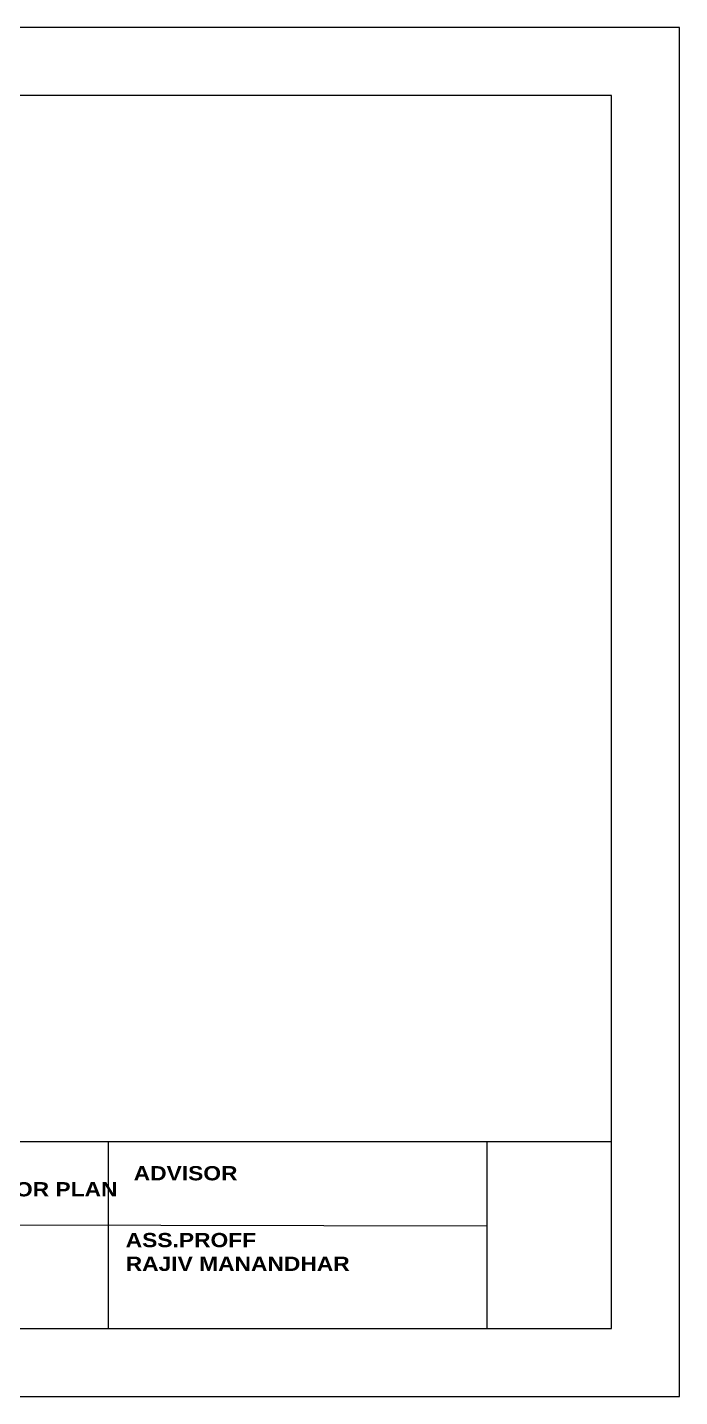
# Model space of a CAD drawing. Header units: inches. Extents: x -301229 to 1083107, y -854236 to 21026.
# Drawn here: x 4417 to 33096, y -504751 to -444519 of the extents above; entities that cross this region are included whole.
import ezdxf

# ---------------------------------------------------------------- set-up
doc = ezdxf.new("R2010")
doc.units = ezdxf.units.IN
doc.header["$MEASUREMENT"] = 0

msp = doc.modelspace()

# ---------------------------------------------------------------- linework, layer by layer
for p, q in [((-49079.55, -493532.15), (30096.45, -493532.15)), ((7977.43, -501785.64), (7977.43, -493566.64)), ((24633.43, -501785.64), (24633.43, -493566.64)), ((-8541.96, -497180.11), (24633.43, -497234.02))]:
    msp.add_line(p, q)
for points in [[(-52079.55, -504751.15), (33096.45, -504751.15), (33096.45, -444519.15), (-52079.55, -444519.15)], [(-49079.55, -501751.15), (30096.45, -501751.15), (30096.45, -447519.15), (-49079.55, -447519.15)]]:
    msp.add_lwpolyline(points, close=True)

# ---------------------------------------------------------------- texts
at = {"char_height": 626.5465, "attachment_point": 1}
for s, width, insert in [('   \\P{\\fArial Black|b0|i0|c0|p34;    ADVISOR\\P}     ', 16656, (7977.43, -493566.64)), ('{\\fArial Black|b0|i0|c0|p34; \\P\\pxt23; TYPICAL GROUND FLOOR PLAN}', 16587.6939, (-7706.34, -494271.85)), ('  {\\fArial Black|b0|i0|c0|p34;  \\P  ASS.PROFF\\P  RAJIV MANANDHAR}', 16587.6939, (8182.67, -496506.48))]:
    msp.add_mtext_dynamic_manual_height_columns(s, width=width, gutter_width=3132.73, heights=[0], dxfattribs=dict(at, insert=insert))

doc.saveas('drawing.dxf')
